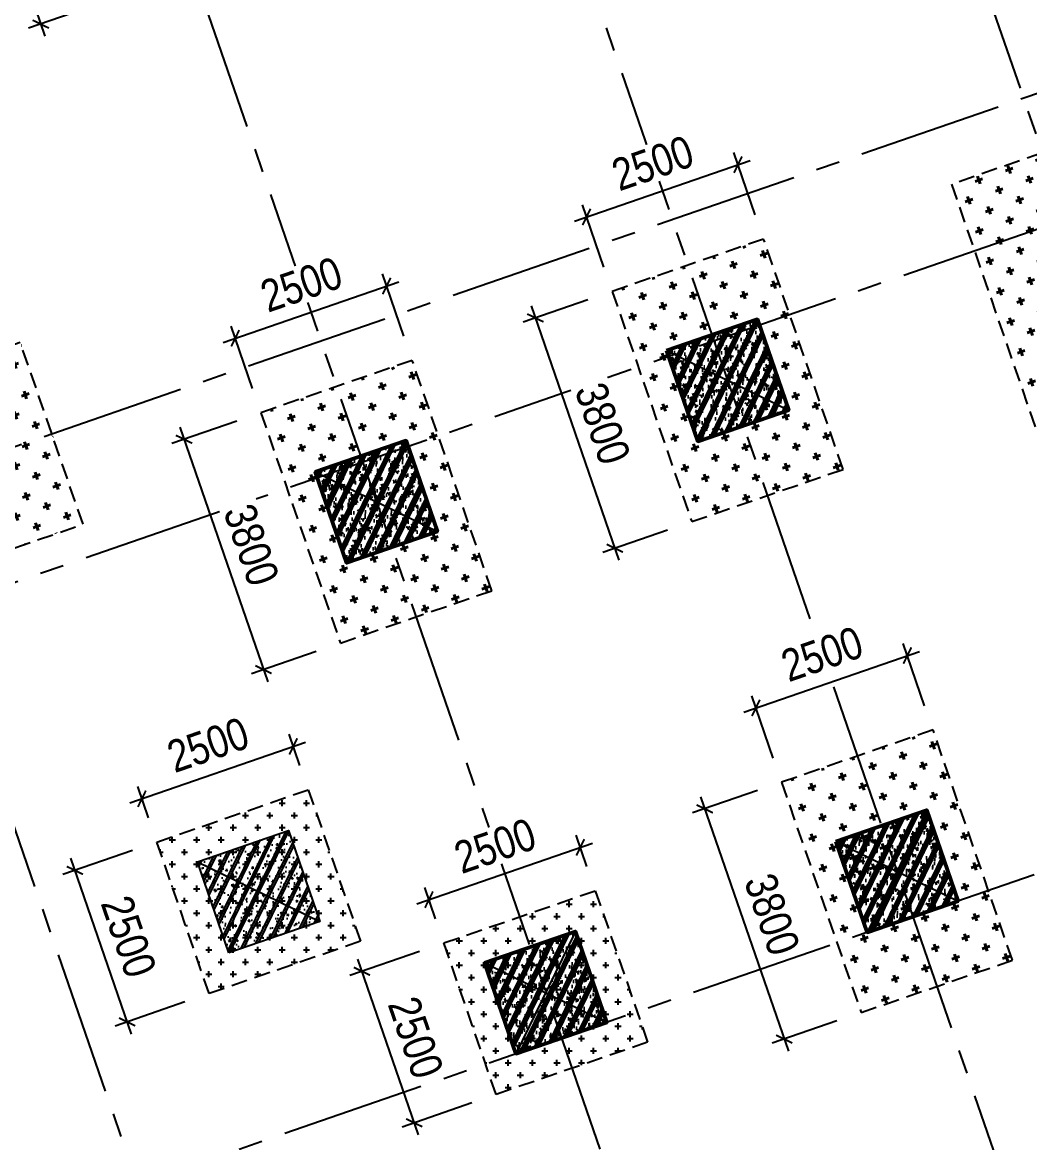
# Model space of a CAD drawing. Header units: millimetres. Extents: x -80883 to 1373228, y -532110 to 182357.
# Drawn here: x 1052277 to 1067995, y -325617 to -308145 of the extents above; entities that cross this region are included whole.
import ezdxf
from ezdxf.xclip import XClip

# ---------------------------------------------------------------- set-up
doc = ezdxf.new("R2010")
doc.units = ezdxf.units.MM
doc.header["$LTSCALE"] = 100
doc.header["$XCLIPFRAME"] = 0
doc.header["$PDMODE"] = 32
doc.header["$PDSIZE"] = 2.5
for name, pattern in [('CENTER2', [1.125, 0.75, -0.125, 0.125, -0.125]), ('HIDDEN', [0.375, 0.25, -0.125]), ('Xref_ST_MBDV Cot vach 30.7.2022$0$DASHDOT', [1, 0.5, -0.25, 0, -0.25])]:
    doc.linetypes.add(name, pattern=pattern)
doc.layers.add('0-Hatch', color=250, linetype='Continuous', lineweight=40)
doc.layers.add('KT-Net cot vach', color=6, linetype='Continuous', lineweight=50)
for name, color, linetype in [('0-khuat', 3, 'HIDDEN'), ('ccu11-Manh', 8, 'Continuous'), ('ccu12-Hatch', 250, 'Continuous'), ('ccu12-Truc', 13, 'CENTER2'), ('KC2-DIM', 251, 'Continuous'), ('KT-Dim', 8, 'Continuous'), ('Xref_ST_MBDV Cot vach 30.7.2022$0$Xref_ST_MBDV Cot vach 30.7.2022|Xref_ST_MBDV Cot vach 30.7.2022|Xref_ST_MBDV Cot vach 30.7.2022|Xref_ST_MBDV Cot vach 30.7.2022|A-WALL-PATT', 251, 'Continuous'), ('Xref_ST_MBDV Cot vach 30.7.2022$0$Xref_ST_MBDV Cot vach 30.7.2022|Xref_ST_MBDV Cot vach 30.7.2022|Xref_ST_MBDV Cot vach 30.7.2022|Xref_ST_MBDV Cot vach 30.7.2022|Site_plot line', 1, 'Xref_ST_MBDV Cot vach 30.7.2022$0$DASHDOT'), ('Xref_ST_MBDV Cot vach 30.7.2022|Xref_ST_MBDV Cot vach 30.7.2022|Xref_ST_MBDV Cot vach 30.7.2022|Xref_ST_MBDV Cot vach 30.7.2022|KC-Betong', 6, 'Continuous')]:
    doc.layers.add(name, color=color, linetype=linetype)
doc.styles.add('Arial Narrow', font='ARIALN.TTF')
doc.dimstyles.new('ccu12-200', dxfattribs={"dimscale": 200, "dimtxt": 2.5, "dimasz": 1, "dimexe": 1, "dimexo": 2, "dimgap": 1, "dimtad": 1, "dimdec": 0, "dimrnd": 5, "dimdsep": 46, "dimtxsty": 'Arial Narrow', "dimblk": 'ARCHTICK', "dimcen": -1, "dimdle": 1, "dimclrd": 256, "dimclre": 256, "dimclrt": 3, "dimadec": 0, "dimazin": 2, "dimtfac": 0.1, "dimtdec": 0, "dimtmove": 0, "dimatfit": 1, "dimldrblk": 'ARCHTICK', "dimfxl": 1, "dimtvp": 0.8333333333333334, "dimtolj": 1, "dimtzin": 12, "dimarcsym": 0})

# ---------------------------------------------------------------- blocks, each defined once
blk = doc.blocks.new('MC3000X3000')
at = {"layer": '0-Hatch', "ltscale": 2}
h = blk.add_hatch(dxfattribs=at)
h.set_pattern_fill('CROSS', color=256, scale=1000, style=0)
h.set_pattern_definition([(360, (0, -4.656612873077393e-10), (250, 250), [125, -375]), (90, (62.5, -62.50000000046566), (-250, 250), [125, -375])])
h.paths.add_polyline_path([(7876789.000000002, 1547059), (7876789.000000002, 1550059), (7873789.000000002, 1550059), (7873789.000000002, 1547059)])
at = {"layer": '0-khuat', "ltscale": 10}
blk.add_lwpolyline([(7873789.000000002, 1547059), (7876789.000000002, 1547059), (7876789.000000002, 1550059), (7873789.000000002, 1550059)], close=True, dxfattribs=at)
blk = doc.blocks.new('MBKC-B1-PN')
at = {"layer": '0-Hatch', "ltscale": 2}
h = blk.add_hatch(dxfattribs=at)
h.set_pattern_fill('CROSS', color=256, scale=1000, angle=109.0471379540037, style=0)
h.set_pattern_definition([(109.0471379540036, (4055636.089763712, -6944877.891774093), (-317.899085197144, 154.726118127545), [125, -375]), (199.0471379540037, (4055674.771293243, -6944798.417002794), (-154.7261181275451, -317.899085197144), [125, -375])])
h.paths.add_polyline_path([(19557.7795266863, -4250.088351965416), (23343.39233214781, -15214.9929806022), (26179.14355209609, -14235.95517818455), (22393.53074663435, -3271.05054954777)])
h = blk.add_hatch(dxfattribs=at)
h.set_pattern_fill('CROSS', color=256, scale=1000, angle=109.047137953997, style=0)
h.set_pattern_definition([(109.0471379539969, (4049908.878848452, -6946061.760030065), (-317.8990851971258, 154.7261181275824), [124.9999999999994, -374.9999999999976]), (199.0471379539969, (4049947.560377985, -6945982.285258765), (-154.7261181275824, -317.8990851971258), [124.9999999999994, -374.9999999999976])])
h.paths.add_polyline_path([(14262.68787389947, -5919.520667289326), (15502.80332056247, -9511.471902892052), (17865.92934429436, -8695.607088132645), (16625.8138976309, -5103.655852529919)])
h = blk.add_hatch(dxfattribs=at)
h.set_pattern_fill('CROSS', color=256, scale=1000, angle=109.047137953997, style=0)
h.set_pattern_definition([(109.0471379539969, (4044426.426489887, -6947954.566448074), (-317.8990851971258, 154.7261181275824), [124.9999999999994, -374.9999999999977]), (199.0471379539969, (4044465.108019419, -6947875.091676774), (-154.7261181275824, -317.8990851971258), [124.9999999999994, -374.9999999999976])])
h.paths.add_polyline_path([(8780.235515333712, -7812.327085298195), (10020.35096199671, -11404.27832090092), (12383.4769857286, -10588.41350614151), (11143.36153906514, -6996.462270538788)])
h = blk.add_hatch(dxfattribs=at)
h.set_pattern_fill('CROSS', color=256, scale=1000, angle=109.047137953997, style=0)
h.set_pattern_definition([(109.0471379539969, (4052552.280901732, -6953718.288315989), (-317.8990851971258, 154.7261181275824), [124.9999999999994, -374.9999999999976]), (199.0471379539969, (4052590.962431265, -6953638.81354469), (-154.7261181275824, -317.8990851971258), [124.9999999999994, -374.9999999999975])])
h.paths.add_polyline_path([(16906.08992717974, -13576.04895321344), (18146.20537384273, -17168.00018881616), (20509.33139757463, -16352.13537405676), (19269.21595091117, -12760.18413845403)])
at = {"layer": 'ccu12-Hatch', "ltscale": 0.5}
h = blk.add_hatch(dxfattribs=at)
h.set_pattern_fill('CROSS', color=256, scale=30)
h.set_pattern_definition([(0, (-1047218.43611474, 306420.8296897365), (190.5, 190.5), [95.25, -285.75]), (90, (-1047170.81111474, 306373.2046897365), (-190.5, 190.5), [95.25, -285.75])])
h.paths.add_polyline_path([(7156.439226444345, -14508.87995851465), (9519.565243067686, -13693.01512316678), (10335.43007841543, -16056.1411397903), (7972.304061792092, -16872.00597513828)])
h = blk.add_hatch(dxfattribs=at)
h.set_pattern_fill('CROSS', color=256, scale=30)
h.set_pattern_definition([(0, (-1042739.112906, 304846.4414826119), (190.5, 190.5), [95.25, -285.75]), (90, (-1042691.487906, 304798.8164826119), (-190.5, 190.5), [95.25, -285.75])])
h.paths.add_polyline_path([(11635.76243518363, -16083.26816563919), (13998.88845180697, -15267.40333029133), (14814.75328715472, -17630.52934691485), (12451.62727053137, -18446.39418226283)])
at = {"layer": '0-khuat', "ltscale": 10}
for points in [[(26179.14355209609, -14235.95517818455), (22393.53074663435, -3271.05054954777), (19557.7795266863, -4250.088351965416), (23343.39233214781, -15214.9929806022)], [(17865.92934429436, -8695.607088132645), (16625.8138976309, -5103.655852529919), (14262.68787389947, -5919.520667289326), (15502.80332056247, -9511.471902892052)], [(12383.4769857286, -10588.41350614151), (11143.36153906514, -6996.462270538788), (8780.235515333712, -7812.327085298195), (10020.35096199671, -11404.27832090092)], [(20509.33139757463, -16352.13537405676), (19269.21595091117, -12760.18413845403), (16906.08992717974, -13576.04895321344), (18146.20537384273, -17168.00018881616)], [(7156.439226444345, -14508.87995851465), (9519.565243067686, -13693.01512316678), (10335.43007841543, -16056.1411397903), (7972.304061792092, -16872.00597513828)], [(11635.76243518363, -16083.26816563919), (13998.88845180697, -15267.40333029133), (14814.75328715472, -17630.52934691485), (12451.62727053137, -18446.39418226283)]]:
    blk.add_lwpolyline(points, close=True, dxfattribs=at)
at = {"layer": '0-khuat', "linetype": 'HIDDEN', "ltscale": 10, "rotation": 109.0471379539969}
blk.add_blockref('MC3000X3000', (4037942.223306108, -6947378.251240154), dxfattribs=at)
blk = doc.blocks.new('Xref_ST_MBDV Cot vach 30.7.2022$0$Tuong Vay01-flat-1')
at = {"layer": 'Xref_ST_MBDV Cot vach 30.7.2022$0$Xref_ST_MBDV Cot vach 30.7.2022|Xref_ST_MBDV Cot vach 30.7.2022|Xref_ST_MBDV Cot vach 30.7.2022|Xref_ST_MBDV Cot vach 30.7.2022|A-WALL-PATT'}
h = blk.add_hatch(dxfattribs=at)
h.set_pattern_fill('ACET-2D-VATLIEU04', color=256, scale=50, pattern_type=2)
h.set_pattern_definition([(49.99999999999999, (-11139561.83942936, -1407213.44759845), (-225.902473859489, 189.5546824974008), [37.49999998626113, -412.4999998488724]), (355, (-11139561.83942936, -1407213.44759845), (32.12721218541265, 367.2157156157773), [29.99999999490911, -329.9999999440002]), (100.4514, (-11139531.95358936, -1407216.06226845), (-341.2315265778452, -62.9441868767608), [31.87009499667636, -350.57105596344]), (46.18420000000001, (-11139561.83942936, -1407113.44759845), (-319.1804974675179, 306.2520974436775), [56.24999996954708, -618.749999665018]), (96.6356, (-11139517.37105686, -1407120.34425195), (-516.9959221575409, -60.14402179722674), [47.80514400473094, -525.8565000520404]), (351.1842, (-11139561.83942936, -1407113.44759845), (84.74077420309186, 546.3954293043353), [45.00000000792112, -495.0000000871323]), (21, (-11139511.83942936, -1407138.44759845), (-105.6808218676597, 275.3079533968121), [37.49999999934682, -412.499999992815]), (326.0000000000001, (-11139511.83942936, -1407138.44759845), (206.1288045682013, 305.5985201385338), [30.00000001746614, -330.0000001921275]), (71.4514, (-11139486.96831286, -1407155.22340145), (-328.9637652803212, 110.3801005582791), [31.87009499870726, -350.5710559857798]), (37.50000000000001, (-11139561.83942936, -1407213.44759845), (-78.13452938385308, 101.8269011885859), [0, -325.9999998517854, 0, -334.9999998476936, 0, -331.2499998493985]), (7.499999999999999, (-11139561.83942936, -1407213.44759845), (-23.27934638224542, 176.8241910238285), [0, -191.0000000278261, 0, -318.5000000464012, 0, -126.2500000183929]), (327.5, (-11139673.33942936, -1407213.44759845), (71.94441751949489, 112.9301145330537), [0, -125.0000000614986, 0, -390.0000001918756, 0, -517.5000002546042]), (317.5, (-11139723.33942936, -1407213.44759845), (158.0205495897681, 172.4491691102739), [0, -162.4999999478019, 0, -258.9999999168043, 0, -367.4999998819521]), (45, (-11139561.83942936, -1407213.44759845), (-150.2601910028607, 150.2601910026278), []), (45, (-11139561.83942936, -1407152.19759845), (-150.2601910028607, 150.2601910026278), [])])
h.paths.add_polyline_path([(-82665.42454257607, -118500.0088302612), (-81837.41861176863, -121132.0343658989), (-80902.71611081436, -123728.0834242017), (-79862.87874617614, -126283.8385967175), (-78719.63840653747, -128795.0430432414), (-77474.89874527603, -131257.5152608277), (-76130.7324262727, -133667.1548922951), (-74689.37767251953, -136019.9495540815), (-73153.2345392555, -138311.981517314), (-71524.86091735773, -140539.4342316107), (-69806.96827445179, -142698.5986796832), (-68002.4171395041, -144785.8795539467), (-66114.21234000102, -146797.8012427511), (-64145.497998368, -148731.0136179249), (-62099.55229647644, -150582.2976132843), (-59979.78201714717, -152348.5705846979), (-57789.71687134914, -154026.8914431464), (-55533.00362077914, -155614.4655520306), (-53213.40000534989, -157108.6493807235), (-50834.76848621853, -158506.954906286), (-48401.06981415115, -159807.0537564463), (-45916.35643433966, -161006.7810866404), (-43384.76573854871, -162104.1391847725), (-40810.51317570359, -163097.3007977149), (-38197.88523275405, -163984.6121738681), (-35551.23229684308, -164764.5958169776), (-32874.96141154505, -165435.9529462866), (-30173.5289383363, -165997.5656592443), (-27451.44813587703, -166448.4963081502), (-24701.85157574899, -166789.3238736566), (-4396.734290909022, -168938.2567786218), (36420.01678077132, -167648.2249503911), (41836.4863632936, -160718.6374020646), (12445.38596707024, -24367.66042796941), (8472.910947457654, -9248.974452903174), (-4718.707271176856, -5521.400683149928), (-10557.45827306993, -9946.818014640827), (-34021.18647153303, -27848.24941525888), (-39776.65152562223, -32008.57135346811), (-41248.85870469548, -35293.77142358455), (-45787.31564925052, -38574.38242801698), (-49368.4870454669, -38942.00303377653), (-57644.18705056235, -44924.06981060421), (-59844.65461433306, -46601.45355761005), (-61968.93197572604, -48362.30333496258), (-64019.60134904832, -50208.3517090485), (-65993.2459566202, -52136.53199238679), (-67886.59205765836, -54143.61763671576), (-69696.47008413821, -56226.27801198442), (-71419.8706161473, -58381.05012253253), (-73053.93764149398, -60604.33085121214), (-74595.93274202198, -62892.42844269238), (-76043.29574720934, -65241.53179885377), (-77393.615911806, -67647.72832025355), (-78644.64476583898, -70107.01135663176), (-79794.29917307012, -72615.28586126259), (-80840.66479975358, -75168.37520986283), (-81781.99930225872, -77762.02815519366), (-82616.73522835784, -80391.9259061541), (-83343.48262714595, -83053.68931881292), (-83961.03136360087, -85742.88618860021), (-84468.3531336058, -88455.03863057657), (-84864.60300002433, -91185.62932156771), (-85149.1148865223, -93930.11565387133), (-85321.41487544402, -96683.60341540864), (-85381.30445068702, -99529.50948559865), (-85328.50406530127, -102200.8374458619), (-85163.21024433896, -104955.3926120612), (-84885.69993967563, -107700.5945179402), (-84496.42936686985, -110432.1923394061), (-83996.04728951491, -113145.6335586284), (-83385.3738030456, -115836.3975027683)], flags=16)
h.paths.add_polyline_path([(-83625.45879450254, -118780.6341908188), (-82785.20518665202, -121451.592054751), (-81836.67593448795, -124086.0436255364), (-80781.45706173405, -126679.6041032514), (-79621.30565389246, -129227.9548506811), (-78358.15352366865, -131726.8525110248), (-76994.10399421491, -134172.1360737709), (-75531.42839684151, -136559.7338032422), (-73972.56228888594, -138885.6700187323), (-72320.10139823705, -141146.0717144171), (-70576.79730102606, -143337.1750085717), (-68745.55283991061, -145455.3314108832), (-66829.41729043424, -147497.0138977058), (-64831.58128353581, -149458.8227850739), (-62755.37149274349, -151337.4913895966), (-60604.24509477988, -153129.8914679771), (-58381.7840128839, -154833.0384259534), (-56091.68895242736, -156444.0962880657), (-53737.77323871478, -157960.3824199464), (-51323.95646727085, -159379.3719952791), (-48854.25797718205, -160698.7021999834), (-46332.79015832208, -161916.1761666269), (-43763.75160367042, -163029.7666325136), (-41151.42011806555, -164037.6193153583), (-38500.14559506811, -164938.0560009221), (-35814.34277378954, -165729.5773374715), (-33098.48388773762, -166410.8653324069), (-30357.09121792205, -166980.7855469028), (-27594.72956264392, -167438.3889849058), (-24815.98988816142, -167782.8289991841), (-4433.735052675009, -169939.9255319908), (36919.56229590811, -168632.9359166666), (42912.68845487945, -160965.5998827359), (13418.22973546013, -24135.12373521132), (9294.838300889242, -8442.070929647249), (-4925.935208282433, -4423.687328800617), (-11162.76267831214, -9150.82235655561), (-34617.47974592447, -27045.37879939191), (-40579.63196872547, -31355.10398377781), (-42051.83914779872, -34640.30405389448), (-46155.98199344426, -37606.97231750819), (-49737.15338966064, -37974.59292326774), (-58240.31235744618, -44121.0777798905), (-60467.11885703541, -45818.53930653841), (-62622.81900685839, -47605.43596977205), (-64703.8232677374, -49478.79233927629), (-66706.66158131324, -51435.49383058609), (-68628.013630962, -53472.26783320424), (-70464.66541309468, -55585.73726807744), (-72213.55809716694, -57772.38228180911), (-73871.79587351345, -60028.54927773564), (-75436.60120790266, -62350.49395546387), (-76905.37393212318, -64734.34577669739), (-78275.66833624989, -67176.13529814105), (-79545.20269040763, -69671.7966022063), (-80711.86304414831, -72217.17406733404), (-81773.70674647763, -74808.02928769216), (-82728.96568063274, -77440.04813065287), (-83576.04920824617, -80108.84792049509), (-84313.5468179807, -82809.98473610263), (-84940.23047422245, -85538.9608107484), (-85455.05666192248, -88291.23202148662), (-85857.16812421381, -91062.21545574092), (-86145.88844638877, -93847.29761108034), (-86320.75738810934, -96641.83923533), (-86381.51240370423, -99528.87035845965), (-86327.91179009154, -102240.684236032), (-86160.19218073785, -105035.6641918905), (-85878.57688103244, -107821.473743778), (-85483.548480995, -110593.4755141111), (-84975.76463904232, -113347.0545681345), (-84356.0573821161, -116077.6233250971)])
at = {"layer": 'Xref_ST_MBDV Cot vach 30.7.2022$0$Xref_ST_MBDV Cot vach 30.7.2022|Xref_ST_MBDV Cot vach 30.7.2022|Xref_ST_MBDV Cot vach 30.7.2022|Xref_ST_MBDV Cot vach 30.7.2022|Site_plot line', "ltscale": 5000}
blk.add_arc((-17764.15298610739, -99528.87035845988), 69167.3594175971, 126.1463596527413, 263.7926961611879, dxfattribs=at)
blk = doc.blocks.new('_ARCHTICK')
at = {"color": 0, "linetype": 'ByBlock', "const_width": 0.15}
blk.add_lwpolyline([(-0.5, -0.5), (0.5, 0.5)], dxfattribs=at)
blk = doc.blocks.new('*D1090')
at = {"layer": 'Defpoints', "color": 0, "transparency": 16777216}
for p in [(312031.6406073519, -68726.15748089239, 6.01303727872371e-05), (315815.1615228205, -77470.31876241158), (312921.1710340614, -78469.46356395303)]:
    blk.add_point(p, dxfattribs=at)
at = {"layer": 'KT-Dim', "lineweight": -2, "transparency": 16777216}
for p, q in [((311653.5404447141, -68856.69585461167), (309631.7827940417, -69554.70390076528)), ((309755.563688501, -69300.38463258675), (312986.4402209211, -78658.51364527196)), ((315437.0613601828, -77600.85713613083), (312732.1209527425, -78534.73275081266))]:
    blk.add_line(p, q, dxfattribs=at)
at = {"layer": 'KT-Dim', "lineweight": -2, "transparency": 16777216, "xscale": 200, "yscale": 200, "zscale": 200}
for p, rotation in [((309820.8328753607, -69489.43471390566), 109.0471379636341), ((312921.1710340614, -78469.46356395305), 289.0471379636341)]:
    blk.add_blockref('_ARCHTICK', p, dxfattribs=dict(at, rotation=rotation))
at = {"layer": 'KT-Dim', "color": 3, "transparency": 16777216, "insert": (311801.3616981499, -73830.86824271704), "char_height": 500, "attachment_point": 5, "rotation": 289.0471379636341, "style": 'Arial Narrow'}
blk.add_mtext('\\A1;9500', dxfattribs=at)
blk = doc.blocks.new('*U151')
h = blk.add_hatch()
h.set_pattern_fill('VATLIEU04', color=250, scale=40, style=0, pattern_type=2)
h.set_pattern_definition([(49.99999999999999, (550, -550), (286.9040730403014, -25.10085399303804), [30, -330]), (355, (550, -550), (-55.50053344520001, 300.8768534800047), [24, -264]), (100.4514, (573.908672, -552.091736), (231.4037526856086, 275.7758168243814), [25.496076, -280.4568448]), (46.18420000000001, (550, -470), (426.8964194502578, -66.20760573160723), [45, -495]), (96.6356, (585.574698, -475.5173228), (373.8650822194813, 389.6471483601767), [38.2441152, -420.6852]), (351.1842, (550, -470), (373.8647780534509, 389.6474403701299), [36, -396]), (21, (590, -490), (238.7628208473847, -161.0475562661355), [30, -330]), (326.0000000000001, (590, -490), (97.32613276863269, 290.0600180187412), [24, -264]), (71.4514, (609.8968932, -503.4206424), (336.089051432596, 129.012198683981), [25.496076, -280.4568448]), (37.50000000000001, (550, -550), (4.863942126916267, 133.1575415325246), [0, -260.8, 0, -268, 0, -265]), (7.499999999999999, (550, -550), (105.2278149768594, 157.7646847529441), [0, -152.8, 0, -254.8, 0, -101]), (327.5, (460.8, -550), (213.5289744689636, -9.021948693751902), [0, -100, 0, -312, 0, -414]), (317.5, (420.8, -550), (233.2744677369545, 40.04199293292709), [0, -130, 0, -207.2, 0, -294]), (45, (550, -550), (-120.2081528017131, 120.2081528017131), []), (45, (550, -501), (-120.2081528017131, 120.2081528017131), [])])
h.paths.add_polyline_path([(-475, 475), (1025, 475), (1025, -1025), (-475, -1025)])
at = {"color": 6, "ltscale": 0.25}
blk.add_lwpolyline([(-475, 475), (1025, 475), (1025, -1025), (-475, -1025)], close=True, dxfattribs=at)
at = {"layer": 'Defpoints', "linetype": 'ByBlock', "ltscale": 30}
for p, q in [((1025, 475), (-475, -1025)), ((-475, 475), (1025, -1025))]:
    blk.add_line(p, q, dxfattribs=at)
blk = doc.blocks.new('*U148')
h = blk.add_hatch()
h.set_pattern_fill('VATLIEU04', color=250, scale=40, style=0, pattern_type=2)
h.set_pattern_definition([(49.99999999999999, (550.0000000000146, 1549.999999999985), (286.9040730403014, -25.10085399303804), [30, -330]), (355, (550.0000000000146, 1549.999999999985), (-55.50053344520001, 300.8768534800047), [24, -264]), (100.4514, (573.9086720000146, 1547.908263999985), (231.4037526856086, 275.7758168243814), [25.496076, -280.4568448]), (46.18420000000001, (550.0000000000146, 1629.999999999985), (426.8964194502578, -66.20760573160723), [45, -495]), (96.6356, (585.5746980000147, 1624.482677199985), (373.8650822194813, 389.6471483601767), [38.2441152, -420.6852]), (351.1842, (550.0000000000146, 1629.999999999985), (373.8647780534509, 389.6474403701299), [36, -396]), (21, (590.0000000000146, 1609.999999999985), (238.7628208473847, -161.0475562661355), [30, -330]), (326.0000000000001, (590.0000000000146, 1609.999999999985), (97.32613276863269, 290.0600180187412), [24, -264]), (71.4514, (609.8968932000146, 1596.579357599985), (336.089051432596, 129.012198683981), [25.496076, -280.4568448]), (37.50000000000001, (550.0000000000146, 1549.999999999985), (4.863942126916267, 133.1575415325246), [0, -260.8, 0, -268, 0, -265]), (7.499999999999999, (550.0000000000146, 1549.999999999985), (105.2278149768594, 157.7646847529441), [0, -152.8, 0, -254.8, 0, -101]), (327.5, (460.8000000000145, 1549.999999999985), (213.5289744689636, -9.021948693751902), [0, -100, 0, -312, 0, -414]), (317.5, (420.8000000000145, 1549.999999999985), (233.2744677369545, 40.04199293292709), [0, -130, 0, -207.2, 0, -294]), (45, (550.0000000000146, 1549.999999999985), (-120.2081528017131, 120.2081528017131), []), (45, (550.0000000000146, 1598.999999999985), (-120.2081528017131, 120.2081528017131), [])])
h.paths.add_polyline_path([(-475, -474.9999999999998), (1025, -475.0000000000146), (1025.000000000015, 1024.999999999985), (-474.9999999999854, 1025)])
at = {"color": 6, "ltscale": 0.25}
blk.add_lwpolyline([(-475, -474.9999999999998), (1025, -475.0000000000146), (1025.000000000015, 1024.999999999985), (-474.9999999999854, 1025)], close=True, dxfattribs=at)
at = {"layer": 'Defpoints', "linetype": 'ByBlock', "ltscale": 30}
for p, q in [((1025, -475.0000000000146), (-474.9999999999854, 1025)), ((-475, -474.9999999999998), (1025.000000000015, 1024.999999999985))]:
    blk.add_line(p, q, dxfattribs=at)
blk = doc.blocks.new('MBDV-B1-T1-PN')
at = {"layer": 'KT-Net cot vach', "rotation": 19.04713795399666}
for p in [(15714.6191477098, -7137.365310385358), (10232.16678914404, -9030.171728394227), (18358.02121345303, -14793.89360237541), (12875.56885498972, -16686.700020271)]:
    blk.add_blockref('*U151', p, dxfattribs=at)
at = {"layer": 'Xref_ST_MBDV Cot vach 30.7.2022|Xref_ST_MBDV Cot vach 30.7.2022|Xref_ST_MBDV Cot vach 30.7.2022|Xref_ST_MBDV Cot vach 30.7.2022|KC-Betong', "linetype": 'ByBlock', "xscale": -1, "rotation": 289.0471379540017}
blk.add_blockref('*U148', (8575.735922489548, -15632.19954286935, -1.28226888829186e-09), dxfattribs=at)
blk = doc.blocks.new('*D1105')
at = {"layer": 'Defpoints', "color": 0, "ltscale": 0.5, "transparency": 16777216}
for p in [(1052523.087416844, -304166.2399351742), (1053763.202863507, -307758.1911707768), (1052563.561065836, -308172.3655919127)]:
    blk.add_point(p, dxfattribs=at)
at = {"layer": 'KC2-DIM', "lineweight": -2, "ltscale": 0.5, "transparency": 16777216}
for p, q in [((1052144.98728678, -304296.778403244), (1051134.395554141, -304645.683590345)), ((1051258.176385138, -304391.3642912784), (1052628.830299871, -308361.4156569444)), ((1053385.102733443, -307888.7296388466), (1052374.511000804, -308237.6348259476))]:
    blk.add_line(p, q, dxfattribs=at)
at = {"layer": 'KC2-DIM', "lineweight": -2, "ltscale": 0.5, "transparency": 16777216, "xscale": 200, "yscale": 200, "zscale": 200}
for p, rotation in [((1051323.445619173, -304580.4143563101), 109.0471522611391), ((1052563.561065836, -308172.3655919127), 289.0471522611391)]:
    blk.add_blockref('_ARCHTICK', p, dxfattribs=dict(at, rotation=rotation))
at = {"layer": 'KC2-DIM', "color": 3, "ltscale": 0.5, "transparency": 16777216, "insert": (1052373.863048866, -306227.8089705077), "char_height": 500, "attachment_point": 5, "rotation": 289.0471522611391, "style": 'Arial Narrow', "bg_fill": 3, "box_fill_scale": 1.1, "bg_fill_color": 256, "bg_fill_true_color": 13158600, "bg_fill_transparency": 0}
blk.add_mtext('\\A1;3800', dxfattribs=at)
blk = doc.blocks.new('*D1134')
at = {"layer": 'Defpoints', "color": 0, "ltscale": 0.5, "transparency": 16777216}
for p in [(1057961.186443742, -312256.9355948873), (1058361.797423766, -313417.2913573812), (1055998.67161087, -314233.1567828174)]:
    blk.add_point(p, dxfattribs=at)
at = {"layer": 'KC2-DIM', "lineweight": -2, "ltscale": 0.5, "transparency": 16777216}
for p, q in [((1055409.010565814, -313138.0702543586), (1058150.236508774, -312191.6663608524)), ((1058231.258955696, -313039.1912273177), (1057895.917209707, -312067.8855298556)), ((1055868.1331428, -313855.0566527541), (1055532.791396811, -312883.7509552919))]:
    blk.add_line(p, q, dxfattribs=at)
at = {"layer": 'KC2-DIM', "lineweight": -2, "ltscale": 0.5, "transparency": 16777216, "xscale": 200, "yscale": 200, "zscale": 200}
for p, rotation in [((1057961.186443742, -312256.9355948873), 19.0471522611445), ((1055598.060630846, -313072.8010203236), 199.0471522611445)]:
    blk.add_blockref('_ARCHTICK', p, dxfattribs=dict(at, rotation=rotation))
at = {"layer": 'KC2-DIM', "color": 3, "ltscale": 0.5, "transparency": 16777216, "insert": (1056631.04253369, -312234.5086012431), "char_height": 500, "attachment_point": 5, "rotation": 19.0471522611445, "style": 'Arial Narrow', "bg_fill": 3, "box_fill_scale": 1.1, "bg_fill_color": 256, "bg_fill_true_color": 13158600, "bg_fill_transparency": 0}
blk.add_mtext('\\A1;2500', dxfattribs=at)
blk = doc.blocks.new('*D1135')
at = {"layer": 'Defpoints', "color": 0, "ltscale": 0.5, "transparency": 16777216}
for p in [(1055998.67161087, -314233.1567828174), (1057238.787057533, -317825.1080184202), (1056039.145259862, -318239.2824395561)]:
    blk.add_point(p, dxfattribs=at)
at = {"layer": 'KC2-DIM', "lineweight": -2, "ltscale": 0.5, "transparency": 16777216}
for p, q in [((1055620.571480806, -314363.6952508872), (1054609.979748168, -314712.6004379881)), ((1054733.760579164, -314458.2811389215), (1056104.414493897, -318428.3325045878)), ((1056860.686927469, -317955.64648649), (1055850.095194831, -318304.551673591))]:
    blk.add_line(p, q, dxfattribs=at)
at = {"layer": 'KC2-DIM', "lineweight": -2, "ltscale": 0.5, "transparency": 16777216, "xscale": 200, "yscale": 200, "zscale": 200}
for p, rotation in [((1054799.029813199, -314647.3312039532), 109.0471522611391), ((1056039.145259862, -318239.2824395561), 289.0471522611391)]:
    blk.add_blockref('_ARCHTICK', p, dxfattribs=dict(at, rotation=rotation))
at = {"layer": 'KC2-DIM', "color": 3, "ltscale": 0.5, "transparency": 16777216, "insert": (1055849.447242893, -316294.725818151), "char_height": 500, "attachment_point": 5, "rotation": 289.0471522611391, "style": 'Arial Narrow', "bg_fill": 3, "box_fill_scale": 1.1, "bg_fill_color": 256, "bg_fill_true_color": 13158600, "bg_fill_transparency": 0}
blk.add_mtext('\\A1;3800', dxfattribs=at)
blk = doc.blocks.new('*D1136')
at = {"layer": 'Defpoints', "color": 0, "ltscale": 0.5, "transparency": 16777216}
for p in [(1063443.638814771, -310364.1291829444), (1063844.249794795, -311524.4849454382), (1061481.123981899, -312340.3503708746)]:
    blk.add_point(p, dxfattribs=at)
at = {"layer": 'KC2-DIM', "lineweight": -2, "ltscale": 0.5, "transparency": 16777216}
for p, q in [((1060891.462936843, -311245.2638424157), (1063632.688879803, -310298.8599489095)), ((1063713.711326725, -311146.3848153747), (1063378.369580736, -310175.0791179127)), ((1061350.585513829, -311962.2502408111), (1061015.24376784, -310990.944543349))]:
    blk.add_line(p, q, dxfattribs=at)
at = {"layer": 'KC2-DIM', "lineweight": -2, "ltscale": 0.5, "transparency": 16777216, "xscale": 200, "yscale": 200, "zscale": 200}
for p, rotation in [((1063443.638814771, -310364.1291829444), 19.0471522611445), ((1061080.513001875, -311179.9946083808), 199.0471522611445)]:
    blk.add_blockref('_ARCHTICK', p, dxfattribs=dict(at, rotation=rotation))
at = {"layer": 'KC2-DIM', "color": 3, "ltscale": 0.5, "transparency": 16777216, "insert": (1062113.494904719, -310341.7021893003), "char_height": 500, "attachment_point": 5, "rotation": 19.0471522611445, "style": 'Arial Narrow', "bg_fill": 3, "box_fill_scale": 1.1, "bg_fill_color": 256, "bg_fill_true_color": 13158600, "bg_fill_transparency": 0}
blk.add_mtext('\\A1;2500', dxfattribs=at)
blk = doc.blocks.new('*D1137')
at = {"layer": 'Defpoints', "color": 0, "ltscale": 0.5, "transparency": 16777216}
for p in [(1061481.123981899, -312340.3503708746), (1062721.239428562, -315932.3016064773), (1061521.597630891, -316346.4760276132)]:
    blk.add_point(p, dxfattribs=at)
at = {"layer": 'KC2-DIM', "lineweight": -2, "ltscale": 0.5, "transparency": 16777216}
for p, q in [((1061103.023851835, -312470.8888389444), (1060092.432119196, -312819.7940260454)), ((1060216.212950193, -312565.4747269789), (1061586.866864926, -316535.526092645)), ((1062343.139298498, -316062.8400745471), (1061332.547565859, -316411.7452616481))]:
    blk.add_line(p, q, dxfattribs=at)
at = {"layer": 'KC2-DIM', "lineweight": -2, "ltscale": 0.5, "transparency": 16777216, "xscale": 200, "yscale": 200, "zscale": 200}
for p, rotation in [((1060281.482184228, -312754.5247920105), 109.0471522611391), ((1061521.597630891, -316346.4760276132), 289.0471522611391)]:
    blk.add_blockref('_ARCHTICK', p, dxfattribs=dict(at, rotation=rotation))
at = {"layer": 'KC2-DIM', "color": 3, "ltscale": 0.5, "transparency": 16777216, "insert": (1061331.899613922, -314401.9194062082), "char_height": 500, "attachment_point": 5, "rotation": 289.0471522611391, "style": 'Arial Narrow', "bg_fill": 3, "box_fill_scale": 1.1, "bg_fill_color": 256, "bg_fill_true_color": 13158600, "bg_fill_transparency": 0}
blk.add_mtext('\\A1;3800', dxfattribs=at)
blk = doc.blocks.new('*D1138')
at = {"layer": 'Defpoints', "color": 0, "ltscale": 0.5, "transparency": 16777216}
for p in [(1066087.040868051, -318020.6574688685), (1066487.651848075, -319181.0132313622), (1064124.526035179, -319996.8786567986)]:
    blk.add_point(p, dxfattribs=at)
at = {"layer": 'KC2-DIM', "lineweight": -2, "ltscale": 0.5, "transparency": 16777216}
for p, q in [((1063534.864990123, -318901.7921283398), (1066276.090933083, -317955.3882348336)), ((1066357.113380005, -318802.9131012989), (1066021.771634016, -317831.6074038368)), ((1063993.987567109, -319618.7785267352), (1063658.64582112, -318647.4728292731))]:
    blk.add_line(p, q, dxfattribs=at)
at = {"layer": 'KC2-DIM', "lineweight": -2, "ltscale": 0.5, "transparency": 16777216, "xscale": 200, "yscale": 200, "zscale": 200}
for p, rotation in [((1066087.040868051, -318020.6574688685), 19.0471522611445), ((1063723.915055155, -318836.5228943049), 199.0471522611445)]:
    blk.add_blockref('_ARCHTICK', p, dxfattribs=dict(at, rotation=rotation))
at = {"layer": 'KC2-DIM', "color": 3, "ltscale": 0.5, "transparency": 16777216, "insert": (1064756.896957999, -317998.2304752245), "char_height": 500, "attachment_point": 5, "rotation": 19.0471522611445, "style": 'Arial Narrow', "bg_fill": 3, "box_fill_scale": 1.1, "bg_fill_color": 256, "bg_fill_true_color": 13158600, "bg_fill_transparency": 0}
blk.add_mtext('\\A1;2500', dxfattribs=at)
blk = doc.blocks.new('*D1139')
at = {"layer": 'Defpoints', "color": 0, "ltscale": 0.5, "transparency": 16777216}
for p in [(1064124.526035179, -319996.8786567986), (1065364.641481842, -323588.8298924015), (1064164.999684171, -324003.0043135374)]:
    blk.add_point(p, dxfattribs=at)
at = {"layer": 'KC2-DIM', "lineweight": -2, "ltscale": 0.5, "transparency": 16777216}
for p, q in [((1063746.425905115, -320127.4171248684), (1062735.834172476, -320476.3223119695)), ((1062859.615003473, -320222.0030129029), (1064230.268918206, -324192.0543785692)), ((1064986.541351778, -323719.3683604713), (1063975.949619139, -324068.2735475724))]:
    blk.add_line(p, q, dxfattribs=at)
at = {"layer": 'KC2-DIM', "lineweight": -2, "ltscale": 0.5, "transparency": 16777216, "xscale": 200, "yscale": 200, "zscale": 200}
for p, rotation in [((1062924.884237508, -320411.0530779346), 109.0471522611391), ((1064164.999684171, -324003.0043135374), 289.0471522611391)]:
    blk.add_blockref('_ARCHTICK', p, dxfattribs=dict(at, rotation=rotation))
at = {"layer": 'KC2-DIM', "color": 3, "ltscale": 0.5, "transparency": 16777216, "insert": (1063975.301667202, -322058.4476921323), "char_height": 500, "attachment_point": 5, "rotation": 289.0471522611391, "style": 'Arial Narrow', "bg_fill": 3, "box_fill_scale": 1.1, "bg_fill_color": 256, "bg_fill_true_color": 13158600, "bg_fill_transparency": 0}
blk.add_mtext('\\A1;3800', dxfattribs=at)
blk = doc.blocks.new('*D1140')
at = {"layer": 'Defpoints', "color": 0, "ltscale": 0.5, "transparency": 16777216}
for p in [(1054374.875341184, -320929.7096482511), (1053095.751773406, -321371.3246665251), (1055190.740176532, -323292.8356648748)]:
    blk.add_point(p, dxfattribs=at)
at = {"layer": 'KC2-DIM', "lineweight": -2, "ltscale": 0.5, "transparency": 16777216}
for p, q in [((1053996.775178524, -321060.2480219068), (1052906.701692076, -321436.5938533529)), ((1053976.885795581, -323923.5007644787), (1053030.482586578, -321182.2745851952)), ((1054812.640013872, -323423.3740385305), (1053722.566527424, -323799.7198699766))]:
    blk.add_line(p, q, dxfattribs=at)
at = {"layer": 'KC2-DIM', "lineweight": -2, "ltscale": 0.5, "transparency": 16777216, "xscale": 200, "yscale": 200, "zscale": 200}
for p, rotation in [((1053095.751773406, -321371.3246665251), 109.0471379540024), ((1053911.616608754, -323734.4506831488), 289.0471379540024)]:
    blk.add_blockref('_ARCHTICK', p, dxfattribs=dict(at, rotation=rotation))
at = {"layer": 'KC2-DIM', "color": 3, "ltscale": 0.5, "transparency": 16777216, "insert": (1053934.043934544, -322404.3067786969), "char_height": 500, "attachment_point": 5, "rotation": 289.0471379540024, "style": 'Arial Narrow', "bg_fill": 3, "box_fill_scale": 1.1, "bg_fill_color": 256, "bg_fill_true_color": 13158600, "bg_fill_transparency": 0}
blk.add_mtext('\\A1;2500', dxfattribs=at)
blk = doc.blocks.new('*D1141')
at = {"layer": 'Defpoints', "color": 0, "ltscale": 0.5, "transparency": 16777216}
for p in [(1056504.673308111, -319438.0176896377), (1056738.001357807, -320113.8448129033, -1.28226888829186e-09), (1054374.875341184, -320929.7096482512, -1.28226888829186e-09)]:
    blk.add_point(p, dxfattribs=at)
at = {"layer": 'KC2-DIM', "lineweight": -2, "ltscale": 0.5, "transparency": 16777216}
for p, q in [((1053952.497210157, -320319.1517118135), (1056693.72338944, -319372.7485028099)), ((1056607.462984152, -319735.7446502435), (1056439.404121283, -319248.9676083078)), ((1054244.336967528, -320551.6094855915), (1054076.278104659, -320064.8324436558))]:
    blk.add_line(p, q, dxfattribs=at)
at = {"layer": 'KC2-DIM', "lineweight": -2, "ltscale": 0.5, "transparency": 16777216, "xscale": 200, "yscale": 200, "zscale": 200}
for p, rotation in [((1056504.673308111, -319438.0176896377), 19.04713795400113), ((1054141.547291487, -320253.8825249856), 199.0471379540011)]:
    blk.add_blockref('_ARCHTICK', p, dxfattribs=dict(at, rotation=rotation))
at = {"layer": 'KC2-DIM', "color": 3, "ltscale": 0.5, "transparency": 16777216, "insert": (1055174.529403659, -319415.5903638478), "char_height": 500, "attachment_point": 5, "rotation": 19.04713795400113, "style": 'Arial Narrow', "bg_fill": 3, "box_fill_scale": 1.1, "bg_fill_color": 256, "bg_fill_true_color": 13158600, "bg_fill_transparency": 0}
blk.add_mtext('\\A1;2500', dxfattribs=at)
blk = doc.blocks.new('*D1142')
at = {"layer": 'Defpoints', "color": 0, "ltscale": 0.5, "transparency": 16777216}
for p in [(1058854.198549923, -322504.0978553756), (1057575.074982145, -322945.7128736497, 1.278379777673872e-09), (1059670.063385271, -324867.2238719992)]:
    blk.add_point(p, dxfattribs=at)
at = {"layer": 'KC2-DIM', "lineweight": -2, "ltscale": 0.5, "transparency": 16777216}
for p, q in [((1058476.098387263, -322634.6362290313, 1.278379777673872e-09), (1057386.024900815, -323010.9820604775, 1.278379777673872e-09)), ((1058456.209004321, -325497.8889716031, 1.278379777673872e-09), (1057509.805795317, -322756.6627923198, 1.278379777673872e-09)), ((1059291.963222611, -324997.7622456549, 1.278379777673872e-09), (1058201.889736163, -325374.1080771011, 1.278379777673872e-09))]:
    blk.add_line(p, q, dxfattribs=at)
at = {"layer": 'KC2-DIM', "lineweight": -2, "ltscale": 0.5, "transparency": 16777216, "xscale": 200, "yscale": 200, "zscale": 200}
for p, rotation in [((1057575.074982145, -322945.7128736497, 1.278379777673872e-09), 109.0471379540024), ((1058390.939817493, -325308.8388902732, 1.278379777673872e-09), 289.0471379540024)]:
    blk.add_blockref('_ARCHTICK', p, dxfattribs=dict(at, rotation=rotation))
at = {"layer": 'KC2-DIM', "color": 3, "ltscale": 0.5, "transparency": 16777216, "insert": (1058413.367143283, -323978.6949858216, 1.278379777673872e-09), "char_height": 500, "attachment_point": 5, "rotation": 289.0471379540024, "style": 'Arial Narrow', "bg_fill": 3, "box_fill_scale": 1.1, "bg_fill_color": 256, "bg_fill_true_color": 13158600, "bg_fill_transparency": 0}
blk.add_mtext('\\A1;2500', dxfattribs=at)
blk = doc.blocks.new('*D1143')
at = {"layer": 'Defpoints', "color": 0, "ltscale": 0.5, "transparency": 16777216}
for p in [(1060983.99651685, -321012.4058967622, 1.278379777673872e-09), (1061217.324566547, -321688.2330200277), (1058854.198549923, -322504.0978553758)]:
    blk.add_point(p, dxfattribs=at)
at = {"layer": 'KC2-DIM', "lineweight": -2, "ltscale": 0.5, "transparency": 16777216}
for p, q in [((1058431.820418896, -321893.539918938, 1.278379777673872e-09), (1061173.04659818, -320947.1367099344, 1.278379777673872e-09)), ((1061086.786192891, -321310.1328573679, 1.278379777673872e-09), (1060918.727330022, -320823.3558154323, 1.278379777673872e-09)), ((1058723.660176267, -322125.997692716, 1.278379777673872e-09), (1058555.601313398, -321639.2206507803, 1.278379777673872e-09))]:
    blk.add_line(p, q, dxfattribs=at)
at = {"layer": 'KC2-DIM', "lineweight": -2, "ltscale": 0.5, "transparency": 16777216, "xscale": 200, "yscale": 200, "zscale": 200}
for p, rotation in [((1060983.99651685, -321012.4058967622, 1.278379777673872e-09), 19.04713795400113), ((1058620.870500226, -321828.2707321102, 1.278379777673872e-09), 199.0471379540011)]:
    blk.add_blockref('_ARCHTICK', p, dxfattribs=dict(at, rotation=rotation))
at = {"layer": 'KC2-DIM', "color": 3, "ltscale": 0.5, "transparency": 16777216, "insert": (1059653.852612398, -320989.9785709722, 1.278379777673872e-09), "char_height": 500, "attachment_point": 5, "rotation": 19.04713795400113, "style": 'Arial Narrow', "bg_fill": 3, "box_fill_scale": 1.1, "bg_fill_color": 256, "bg_fill_true_color": 13158600, "bg_fill_transparency": 0}
blk.add_mtext('\\A1;2500', dxfattribs=at)
blk = doc.blocks.new('Grid-ST-flat-3')
at = {"layer": 'ccu12-Truc', "ltscale": 30}
for p, q in [((324450.2562037199, -45484.46361355274), (343539.5479429879, -100775.9775917197)), ((318967.803845129, -47377.27003148972), (338057.0955847397, -102668.7840106485)), ((313485.3514865385, -49270.07644942671), (332574.6432264913, -104561.5904295773)), ((306868.5986399634, -51554.49798831623), (325957.8903803295, -106846.0119696639)), ((348389.8671523775, -54057.70604856691), (307655.7401533651, -68121.08717252291)), ((349042.5590209737, -55948.20686175593), (308308.4320219612, -70011.58798571193)), ((352142.8453968058, -64928.08572440385), (311408.7183977929, -78991.46684835991))]:
    blk.add_line(p, q, dxfattribs=at)
at = {"layer": 'KT-Dim'}
dim = blk.add_linear_dim(base=(312921.1710340614, -78469.46356395303, -5.460132575746401e-05), p1=(312031.6406073519, -68726.15748089243, 5.529047029773082e-06), p2=(315815.1615228206, -77470.3187624116, -5.460132575746401e-05), angle=109.0471379636342, dimstyle='ccu12-200', dxfattribs=at)
dim.commit()
dim.dimension.update_dxf_attribs({"geometry": '*D1090', "text_midpoint": (311801.3616981499, -73830.86824271704, -5.460132575746401e-05)})

msp = doc.modelspace()

# ---------------------------------------------------------------- block references
ref = msp.add_blockref('Xref_ST_MBDV Cot vach 30.7.2022$0$Tuong Vay01-flat-1', (1116587.426605196, -179396.1816894468))
XClip(ref).set_block_clipping_path([(-91541.67363452361, -190955.66829734467), (52438.32550173579, -76158.0499385341)])
msp.add_blockref('Grid-ST-flat-3', (738255.8532795282, -248801.1744403235))
at = {"layer": 'ccu11-Manh'}
msp.add_blockref('MBDV-B1-T1-PN', (1047218.43611474, -306420.8296897365), dxfattribs=at)
at = {"layer": 'KC2-DIM', "ltscale": 0.5}
msp.add_blockref('MBKC-B1-PN', (1047218.43611474, -306420.8296897365), dxfattribs=at)

# ---------------------------------------------------------------- next in the draw order: dimensions: what is measured, and where the dimension line sits
for p1, p2, distance, picture, middle in [((1052523.087416844, -304166.2399351742), (1053763.202863507, -307758.1911707769), -1269.1260354441372, '*D1105', (1052373.863048866, -306227.8089705077)), ((1061481.123981899, -312340.3503708746), (1063844.249794795, -311524.4849454382), 1227.5645208575556, '*D1136', (1062113.494904719, -310341.7021893003)), ((1055998.67161087, -314233.1567828175), (1058361.797423766, -313417.2913573812), 1227.5645208577414, '*D1134', (1056631.04253369, -312234.5086012431)), ((1064124.526035179, -319996.8786567987), (1066487.651848075, -319181.0132313623), 1227.5645208576314, '*D1138', (1064756.896957999, -317998.2304752245)), ((1055190.740176532, -323292.8356648748), (1054374.875341184, -320929.7096482512), 1353.2113382653877, '*D1140', (1053934.043934544, -322404.3067786969)), ((1059670.063385271, -324867.2238719992), (1058854.198549923, -322504.0978553757), 1353.2113382654256, '*D1142', (1058413.367143283, -323978.6949858216, 1.278379777673872e-09))]:
    dim = msp.add_aligned_dim(p1=p1, p2=p2, distance=distance, dimstyle='ccu12-200', override={"dimfxl": 150, "dimtfill": 1}, dxfattribs=at)
    dim.commit()
    dim.dimension.update_dxf_attribs({"geometry": picture, "text_midpoint": middle})

# ---------------------------------------------------------------- next in the draw order: dimensions: what is measured, and where the dimension line sits
for p1, p2, distance, picture, middle in [((1061481.123981899, -312340.3503708746), (1062721.239428562, -315932.3016064773), -1269.1260354443953, '*D1137', (1061331.899613922, -314401.9194062082)), ((1055998.67161087, -314233.1567828175), (1057238.787057533, -317825.1080184202), -1269.1260354441752, '*D1135', (1055849.447242893, -316294.725818151)), ((1054374.875341184, -320929.7096482512, -1.28226888829186e-09), (1056738.001357807, -320113.8448129033, -1.28226888829186e-09), 714.9715234304198, '*D1141', (1055174.529403659, -319415.5903638478)), ((1064124.526035179, -319996.8786567987), (1065364.641481842, -323588.8298924014), -1269.1260354441943, '*D1139', (1063975.301667202, -322058.4476921323)), ((1058854.198549923, -322504.0978553757), (1061217.324566547, -321688.2330200278), 714.9715234307237, '*D1143', (1059653.852612398, -320989.9785709722, 1.278379777673872e-09))]:
    dim = msp.add_aligned_dim(p1=p1, p2=p2, distance=distance, dimstyle='ccu12-200', override={"dimfxl": 150, "dimtfill": 1}, dxfattribs=at)
    dim.commit()
    dim.dimension.update_dxf_attribs({"geometry": picture, "text_midpoint": middle})

doc.saveas('drawing.dxf')
